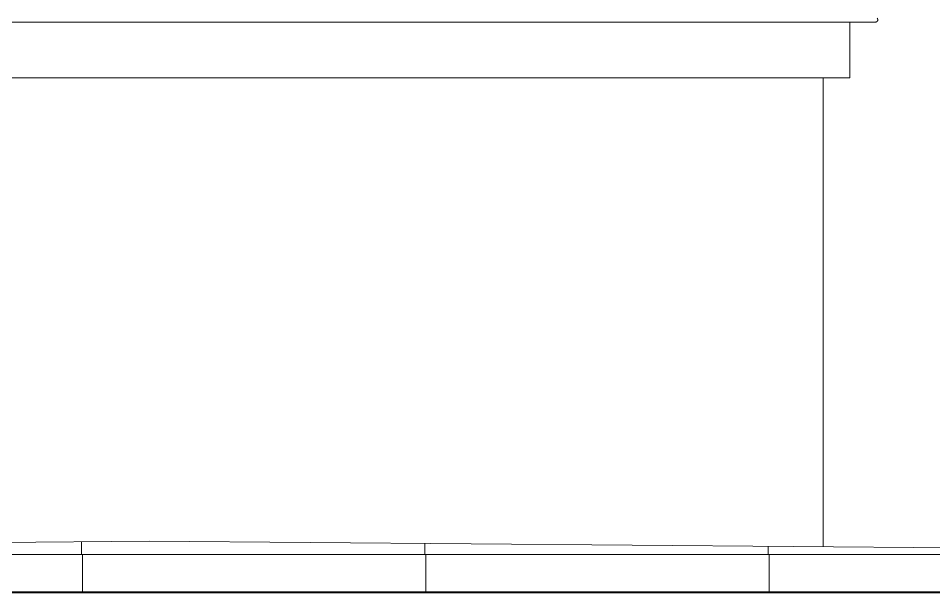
# Model space of a CAD drawing. Header units: millimetres. Extents: x -515342 to 330399, y -224905 to 507333.
# Drawn here: x 95259 to 97659, y 16968 to 18474 of the extents above; entities that cross this region are included whole.
import ezdxf

# ---------------------------------------------------------------- set-up
doc = ezdxf.new("R2010")
doc.units = ezdxf.units.MM
for name, color, linetype, lineweight in [('Крыша', 7, 'Continuous', 0), ('Крыша штриховка', 7, 'Continuous', 0), ('Ограждение', 7, 'Continuous', 0), ('Стены внутренние', 7, 'Continuous', 0)]:
    doc.layers.add(name, color=color, linetype=linetype, lineweight=lineweight)

# ---------------------------------------------------------------- blocks, each defined once
blk = doc.blocks.new('Ограждение - Ограждение-9801391-О_АР_Эскиз_Фасад 12-1 копия 1')
at = {"layer": 'Ограждение'}
blk.add_line((-89592.7, 16396.4), (-85257.3, 16396.4), dxfattribs=at)
blk.add_open_spline([(-85253.2, 16406.2), (-85252.9, 16405.8), (-85252.3, 16405), (-85251.7, 16403.6), (-85251.5, 16402.1), (-85251.7, 16400.9), (-85252, 16399.9), (-85252.3, 16399.3), (-85252.7, 16398.6), (-85253.2, 16398.2), (-85253.5, 16397.8), (-85253.8, 16397.6), (-85254.1, 16397.4), (-85254.4, 16397.2), (-85254.8, 16397), (-85255.1, 16396.8), (-85255.5, 16396.7), (-85255.8, 16396.6), (-85256.2, 16396.5), (-85256.6, 16396.4), (-85256.9, 16396.4), (-85257.2, 16396.4), (-85257.3, 16396.4)], degree=3, knots=[-1, -1, -1, -1, -0.9166667, -0.8333333, -0.75, -0.6666667, -0.625, -0.5833333, -0.5416667, -0.5, -0.4791667, -0.4583333, -0.4375, -0.4166667, -0.3958333, -0.375, -0.3541667, -0.3333333, -0.3125, -0.2916667, -0.2708333, -0.25, -0.25, -0.25, -0.25], dxfattribs=at)

msp = doc.modelspace()

# ---------------------------------------------------------------- hatches: boundary and pattern name
at = {"layer": 'Крыша штриховка'}
h = msp.add_hatch(dxfattribs=at)
h.set_pattern_fill('FP_71', color=256, style=0, pattern_type=2)
h.set_pattern_definition([(0, (96323.7, 18060.2), (0, 1070.73), []), (90, (96323.7, 18060.2), (-900, 6e-14), [])])
h.paths.add_polyline_path([(96685.0732, 17067.9355), (99828.6864, 17067.9355), (95601.7198, 17102.9355), (91498.6864, 17067.9355), (96235.3083, 17067.9355)])
h = msp.add_hatch(dxfattribs=at)
h.set_pattern_fill('FP_70', color=256, style=0, pattern_type=2)
h.set_pattern_definition([(0, (96324, 15168), (0, 10000), []), (90, (96323.7, 15167.7), (-900, 6e-14), [])])
h.paths.add_polyline_path([(99383.6627, 16969.7355), (99828.6864, 16969.7355), (99828.6864, 17067.9355), (91498.6864, 17067.9355), (91498.6864, 16969.7355), (98484.1329, 16969.7355)])

# ---------------------------------------------------------------- linework, layer by layer
at = {"layer": 'Крыша'}
for p, q in [((91498.6864, 17067.9355), (95601.7198, 17102.9355)), ((95601.7198, 17102.9355), (99828.6864, 17067.9355)), ((99828.6864, 17067.9355), (84418.6864, 17067.9355)), ((99828.6864, 16969.7355), (84418.6864, 16969.7355)), ((97458.6864, 16969.7355), (97458.6864, 16967.7355))]:
    msp.add_line(p, q, dxfattribs=at)
at = {"layer": 'Стены внутренние'}
for p, q in [((97438.6864, 18464.3362), (97438.6864, 18317.7355)), ((93238.6864, 18317.7355), (97438.6864, 18317.7355)), ((97368.6864, 17088.3047), (97368.6864, 18317.7355)), ((97368.6864, 16967.7355), (97368.6864, 16969.7355)), ((99738.6864, 16967.7355), (84508.6864, 16967.7355))]:
    msp.add_line(p, q, dxfattribs=at)

# ---------------------------------------------------------------- block references
at = {"layer": 'Ограждение'}
msp.add_blockref('Ограждение - Ограждение-9801391-О_АР_Эскиз_Фасад 12-1 копия 1', (182763.6864, 2067.7355), dxfattribs=at)

doc.saveas('drawing.dxf')
